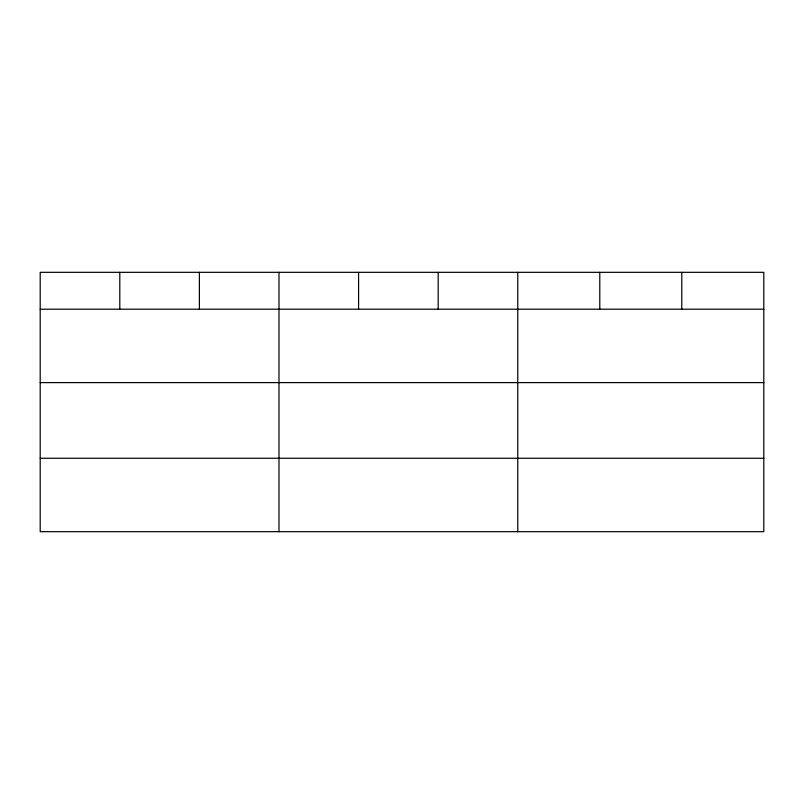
<?xml version="1.0" encoding="UTF-8"?>
<svg xmlns="http://www.w3.org/2000/svg" width="804" height="804" viewBox="0 0 804 804"><rect width="100%" height="100%" fill="white"/><g stroke="black" fill="none" stroke-linecap="round" stroke-linejoin="round"><path stroke-width="1.21" d="M763.8 382.614L763.8 272.325L40.2 272.325L40.2 531.675L763.8 531.675L763.8 382.614L40.2 382.614M40.2 309.198L763.8 309.198M40.2 458.26L763.8 458.26M681.792 272.325L681.792 309.198M599.784 272.325L599.784 309.198M517.776 272.325L517.776 531.675M438.18 272.325L438.18 309.198M358.584 272.325L358.584 309.198M278.988 272.325L278.988 531.675M199.392 272.325L199.392 309.198M119.796 272.325L119.796 309.198"/></g></svg>
